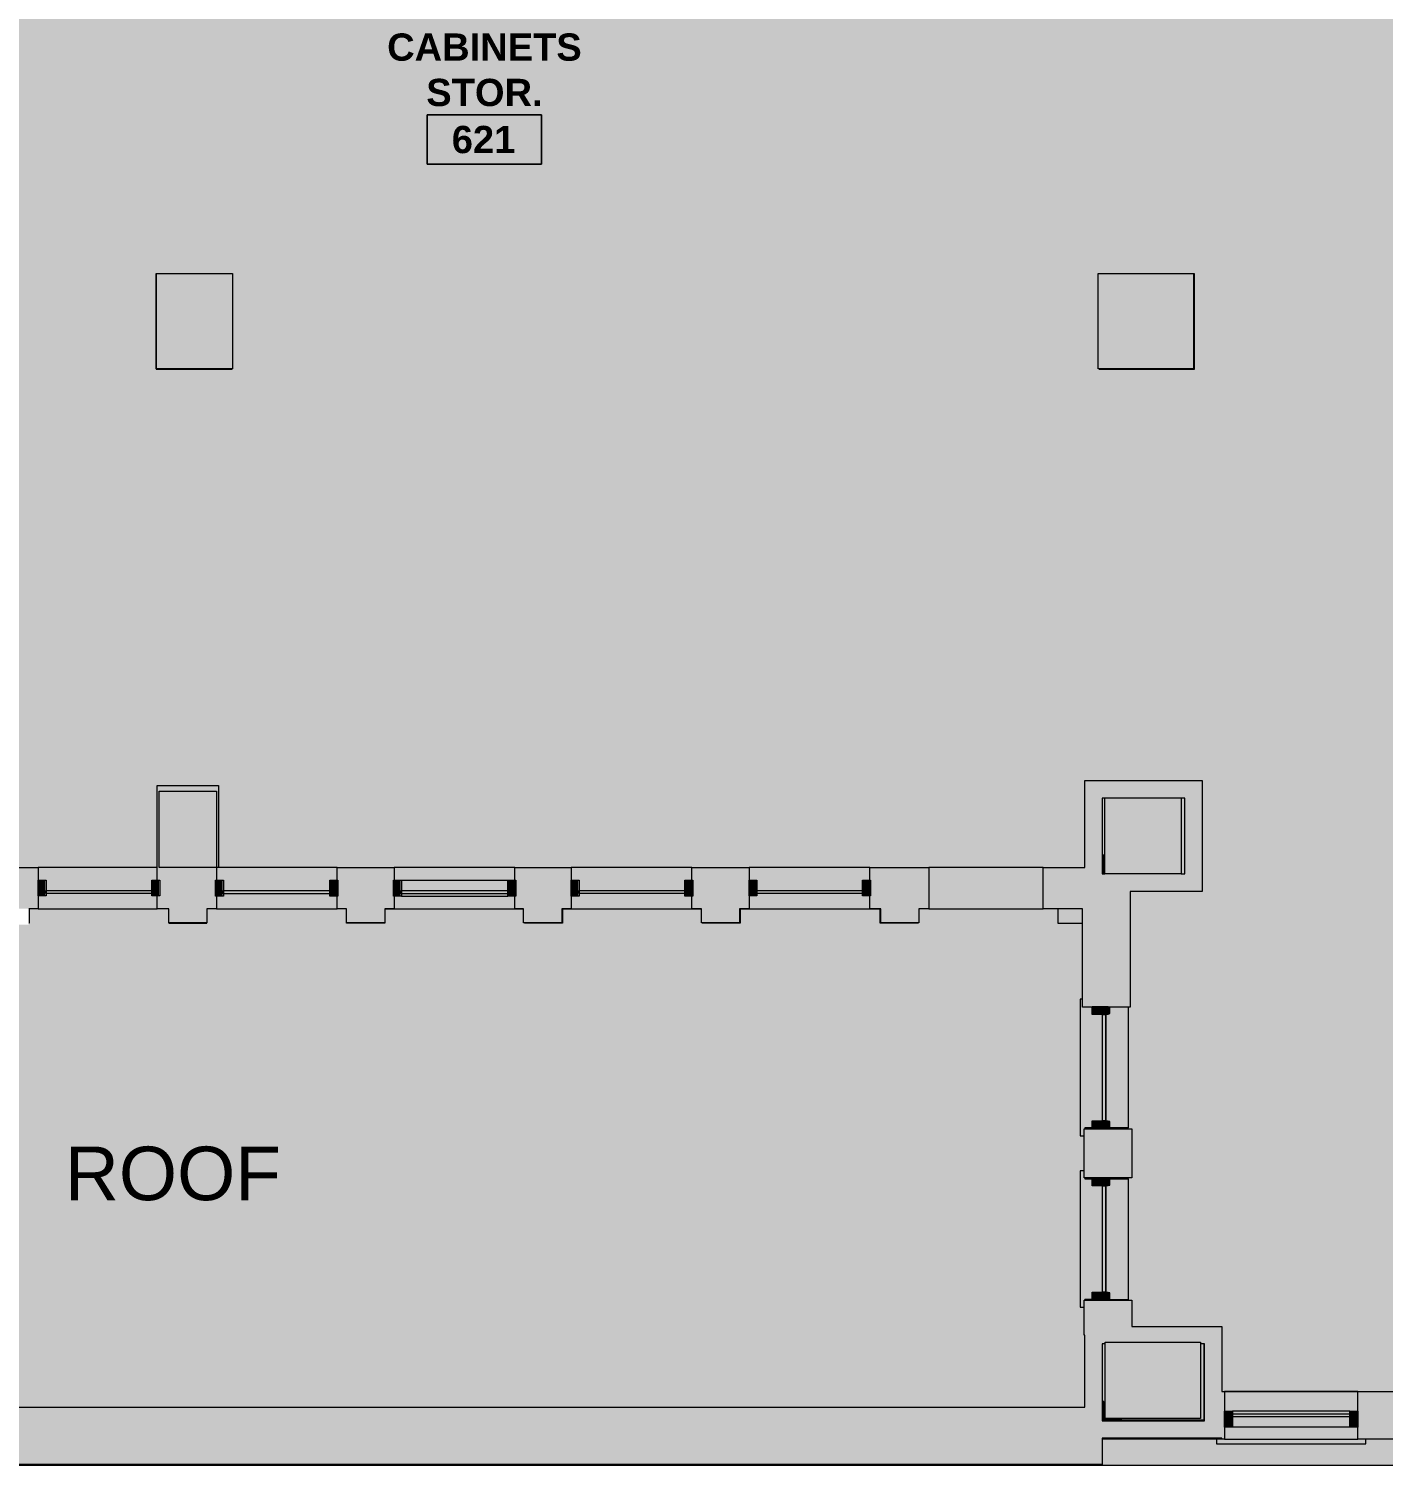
# Model space of a CAD drawing. Header units: inches. Extents: x -1767 to 184, y -1065 to 157.
# Drawn here: x -999.5 to -572.9, y -1023 to -570.6 of the extents above; entities that cross this region are included whole.
import ezdxf

# ---------------------------------------------------------------- set-up
doc = ezdxf.new("R2010")
doc.units = ezdxf.units.IN
doc.header["$MEASUREMENT"] = 0
for name, color, linetype, lineweight in [('06_555 11th St - background_dwg', 8, 'Continuous', 9), ('A-AREA-IDEN', 2, 'Continuous', 9), ('A-DETL-GENF', 92, 'Continuous', 9), ('A-DETL-THIN', 151, 'Continuous', 9), ('A-GLAZ-CURT', 52, 'Continuous', 13), ('A-GLAZ-CWMG', 51, 'Continuous', 13), ('A-WALL', 113, 'Continuous', 13), ('A-WALL-PATT', 111, 'Continuous', 13), ('C-Txt', 7, 'Continuous', 9), ('I-WALL', 2, 'Continuous', 13), ('P-SILL', 7, 'Continuous', 9), ('S', 7, 'Continuous', 9), ('S-COLHOLH', 7, 'Continuous', 9), ('S-COLS', 52, 'Continuous', 13), ('W', 7, 'Continuous', 9)]:
    doc.layers.add(name, color=color, linetype=linetype, lineweight=lineweight)
doc.styles.add('Arial', font='arial.ttf', dxfattribs={"height": 16.875})
doc.styles.add('Swis721 Lt BT_B', font='', dxfattribs={"height": 8.583975})
doc.styles.get('Swis721 Lt BT_B').set_extended_font_data('Swis721 Lt BT', bold=True)

# ---------------------------------------------------------------- blocks, each defined once
blk = doc.blocks.new('System Panel - Glazed-4839323-FIRST FLOOR')
at = {"layer": 'A-GLAZ-CURT', "lineweight": 9}
blk.add_hatch(color=7, dxfattribs=at).paths.add_polyline_path([(16.63, -1.75), (16.63, -0.75), (-16.63, -0.75), (-16.63, -1.75)], flags=0)
at = {"layer": 'A-GLAZ-CURT', "color": 8, "lineweight": 20}
for p, q in [((-16.63, -1.75), (-16.63, -0.75)), ((-16.63, -0.75), (16.63, -0.75)), ((16.63, -1.75), (-16.63, -1.75)), ((16.63, -0.75), (16.63, -1.75))]:
    blk.add_line(p, q, dxfattribs=at)
blk = doc.blocks.new('System Panel - Glazed-4839319-FIRST FLOOR')
at = {"layer": 'A-GLAZ-CURT', "lineweight": 9}
blk.add_hatch(color=7, dxfattribs=at).paths.add_polyline_path([(16.75, -1.75), (16.75, -0.75), (-16.75, -0.75), (-16.75, -1.75)], flags=0)
at = {"layer": 'A-GLAZ-CURT', "color": 8, "lineweight": 20}
for p, q in [((-16.75, -1.75), (-16.75, -0.75)), ((-16.75, -0.75), (16.75, -0.75)), ((16.75, -1.75), (-16.75, -1.75)), ((16.75, -0.75), (16.75, -1.75))]:
    blk.add_line(p, q, dxfattribs=at)
blk = doc.blocks.new('System Panel - Glazed-4839315-FIRST FLOOR')
at = {"layer": 'A-GLAZ-CURT', "lineweight": 9}
blk.add_hatch(color=7, dxfattribs=at).paths.add_polyline_path([(16.75, -1.75), (16.75, -0.75), (-16.75, -0.75), (-16.75, -1.75)], flags=0)
at = {"layer": 'A-GLAZ-CURT', "color": 8, "lineweight": 20}
for p, q in [((-16.75, -1.75), (-16.75, -0.75)), ((-16.75, -0.75), (16.75, -0.75)), ((16.75, -1.75), (-16.75, -1.75)), ((16.75, -0.75), (16.75, -1.75))]:
    blk.add_line(p, q, dxfattribs=at)
blk = doc.blocks.new('System Panel - Glazed-4839304-FIRST FLOOR')
at = {"layer": 'A-GLAZ-CURT', "lineweight": 9}
blk.add_hatch(color=7, dxfattribs=at).paths.add_polyline_path([(-16.625, -1.75), (16.625, -1.75), (16.625, -0.75), (-16.625, -0.75)], flags=0)
at = {"layer": 'A-GLAZ-CURT', "color": 8, "lineweight": 20}
for p, q in [((-16.625, -1.75), (-16.625, -0.75)), ((-16.625, -0.75), (16.625, -0.75)), ((16.625, -1.75), (-16.625, -1.75)), ((16.625, -0.75), (16.625, -1.75))]:
    blk.add_line(p, q, dxfattribs=at)
blk = doc.blocks.new('System Panel - Glazed-4839397-FIRST FLOOR')
at = {"layer": 'A-GLAZ-CURT', "lineweight": 9}
blk.add_hatch(color=7, dxfattribs=at).paths.add_polyline_path([(-16.75, -1.75), (16.75, -1.75), (16.75, -0.75), (-16.75, -0.75), (-16.75, -1.51)], flags=0)
at = {"layer": 'A-GLAZ-CURT', "color": 8, "lineweight": 20}
for p, q in [((-16.75, -1.75), (-16.75, -0.75)), ((-16.75, -0.75), (16.75, -0.75)), ((16.75, -1.75), (-16.75, -1.75)), ((16.75, -0.75), (16.75, -1.75))]:
    blk.add_line(p, q, dxfattribs=at)
blk = doc.blocks.new('System Panel - Glazed-4839401-FIRST FLOOR')
at = {"layer": 'A-GLAZ-CURT', "lineweight": 9}
blk.add_hatch(color=7, dxfattribs=at).paths.add_polyline_path([(-16.75, -0.75), (-16.75, -1.75), (16.75, -1.75), (16.75, -0.75)], flags=0)
at = {"layer": 'A-GLAZ-CURT', "color": 8, "lineweight": 20}
for p, q in [((-16.75, -1.75), (-16.75, -0.75)), ((-16.75, -0.75), (16.75, -0.75)), ((16.75, -1.75), (-16.75, -1.75)), ((16.75, -0.75), (16.75, -1.75))]:
    blk.add_line(p, q, dxfattribs=at)
blk = doc.blocks.new('Rectangular Mullion - 2_5_ x 5_ rectangular-V1-FIRST FLOOR')
at = {"layer": 'A-GLAZ-CWMG', "lineweight": 9}
blk.add_hatch(color=7, dxfattribs=at).paths.add_polyline_path([(1, 2.5), (1, -2.5), (-1.25, -2.5), (-1.25, 2.5)], flags=0)
at = {"layer": 'A-GLAZ-CWMG', "color": 8, "lineweight": 20}
for p, q in [((1.25, 2.5), (-1.25, 2.5)), ((-1.25, 2.5), (-1.25, -2.5)), ((1.25, -2.5), (1.25, 2.5)), ((-1.25, -2.5), (1.25, -2.5))]:
    blk.add_line(p, q, dxfattribs=at)
blk = doc.blocks.new('Rectangular Mullion - 2_5_ x 5_ rectangular-V2-FIRST FLOOR')
at = {"layer": 'A-GLAZ-CWMG', "lineweight": 9}
blk.add_hatch(color=7, dxfattribs=at).paths.add_polyline_path([(-1.25, 2.5), (1, 2.5), (1, -2.5), (-1.25, -2.5), (-1.25, 1.75)], flags=0)
at = {"layer": 'A-GLAZ-CWMG', "color": 8, "lineweight": 20}
for p, q in [((1.25, 2.5), (-1.25, 2.5)), ((-1.25, 2.5), (-1.25, -2.5)), ((1.25, -2.5), (1.25, 2.5)), ((-1.25, -2.5), (1.25, -2.5))]:
    blk.add_line(p, q, dxfattribs=at)
blk = doc.blocks.new('Rectangular Mullion - 2_5_ x 5_ rectangular-4839314-FIRST FLOOR')
at = {"layer": 'A-GLAZ-CWMG', "lineweight": 9}
for p, q in [((-882.14, -838.78), (-848.64, -838.78)), ((-882.14, -843.78), (-848.64, -843.78))]:
    blk.add_line(p, q, dxfattribs=at)
blk = doc.blocks.new('System Panel - Glazed-4903426-FIRST FLOOR')
at = {"layer": 'A-GLAZ-CURT', "lineweight": 9}
blk.add_hatch(color=7, dxfattribs=at).paths.add_polyline_path([(-18.5, -0.75), (-18.5, -1.75), (18.5, -1.75), (18.5, -0.75)], flags=0)
at = {"layer": 'A-GLAZ-CURT', "color": 8, "lineweight": 20}
for p, q in [((-18.5, -1.75), (-18.5, -0.75)), ((-18.5, -0.75), (18.5, -0.75)), ((18.5, -1.75), (-18.5, -1.75)), ((18.5, -0.75), (18.5, -1.75))]:
    blk.add_line(p, q, dxfattribs=at)
blk = doc.blocks.new('Rectangular Mullion - 2_5_ x 5_ rectangular-4903425-FIRST FLOOR')
at = {"layer": 'A-GLAZ-CWMG', "lineweight": 9}
for p, q in [((-583.39, -1006.03), (-620.39, -1006.03)), ((-583.39, -1011.03), (-620.39, -1011.03))]:
    blk.add_line(p, q, dxfattribs=at)
blk = doc.blocks.new('Rectangular Mullion - 2_5_ x 5_ rectangular-4903422-FIRST FLOOR')
at = {"layer": 'A-GLAZ-CWMG', "lineweight": 9}
blk.add_hatch(color=7, dxfattribs=at).paths.add_polyline_path([(1.25, -2.5), (-1.25, -2.5), (-1.25, 2.5), (1.25, 2.5), (1.25, 0.75)], flags=0)
at = {"layer": 'A-GLAZ-CWMG', "color": 8, "lineweight": 20}
for p, q in [((1.25, 2.5), (-1.25, 2.5)), ((-1.25, 2.5), (-1.25, -2.5)), ((1.25, -2.5), (1.25, 2.5)), ((-1.25, -2.5), (1.25, -2.5))]:
    blk.add_line(p, q, dxfattribs=at)
blk = doc.blocks.new('Concrete-Rectangular-Column - 24 x 30-5170817-FIRST FLOOR')
at = {"layer": 'S-COLS', "lineweight": 9}
blk.add_hatch(color=7, dxfattribs=at).paths.add_polyline_path([(-12, -15), (12, -15), (12, 15), (-12, 15)], flags=0)
at = {"layer": 'S-COLS', "color": 8, "lineweight": 20}
for p, q in [((-12, 15), (12, 15)), ((-12, -15), (-12, 15)), ((12, 15), (12, -15)), ((12, -15), (-12, -15))]:
    blk.add_line(p, q, dxfattribs=at)
blk = doc.blocks.new('Concrete-Rectangular-Column - 30 x30-5170816-FIRST FLOOR')
at = {"layer": 'S-COLS', "lineweight": 9}
blk.add_hatch(color=7, dxfattribs=at).paths.add_polyline_path([(15, -15), (15, 15), (-15, 15), (-15, -15), (1, -15)], flags=0)
at = {"layer": 'S-COLS', "color": 8, "lineweight": 20}
for p, q in [((-15, 15), (15, 15)), ((-15, -15), (-15, 15)), ((15, 15), (15, -15)), ((15, -15), (-15, -15))]:
    blk.add_line(p, q, dxfattribs=at)
blk = doc.blocks.new('Concrete-Rectangular-Column - 24 x 24-5170815-FIRST FLOOR')
at = {"layer": 'S-COLS', "lineweight": 9}
blk.add_hatch(color=7, dxfattribs=at).paths.add_polyline_path([(-12, -12), (12, -12), (12, 12), (-12, 12)], flags=0)
at = {"layer": 'S-COLS', "color": 8, "lineweight": 20}
for p, q in [((-12, 12), (12, 12)), ((-12, -12), (-12, 12)), ((12, 12), (12, -12)), ((12, -12), (-12, -12))]:
    blk.add_line(p, q, dxfattribs=at)
blk = doc.blocks.new('Concrete-Rectangular-Column - 18 x 24-5170818-FIRST FLOOR')
at = {"layer": 'S-COLS', "lineweight": 9}
blk.add_hatch(color=7, dxfattribs=at).paths.add_polyline_path([(9, -12), (9, 12), (-9, 12), (-9, -12)], flags=0)
at = {"layer": 'S-COLS', "color": 8, "lineweight": 20}
for p, q in [((-9, 12), (9, 12)), ((-9, -12), (-9, 12)), ((9, 12), (9, -12)), ((9, -12), (-9, -12))]:
    blk.add_line(p, q, dxfattribs=at)
blk = doc.blocks.new('06_555 11th St - background_dwg-4793957-FIRST FLOOR')
at = {"layer": 'P-SILL'}
for p, q in [((2490.68, 2114.73), (2534.43, 2114.73)), ((2546.68, 2114.73), (2590.43, 2114.73)), ((2602.68, 2114.73), (2646.68, 2114.73)), ((2724.81, 2083.73), (2724.81, 2045.73)), ((2724.81, 2029.73), (2724.81, 1991.73)), ((2755.18, 1962.74), (2797.18, 1962.74))]:
    blk.add_line(p, q, dxfattribs=at)
at = {"layer": 'P-SILL', "flags": 128}
for points in [[(2710.5, 2086.23), (2709.68, 2086.23), (2709.68, 2043.23), (2710.99, 2043.23)], [(2710.99, 2032.23), (2709.68, 2032.23), (2709.68, 1989.23), (2710.99, 1989.23)], [(2752.68, 1947.73), (2752.68, 1946.23), (2799.68, 1946.23), (2799.68, 1947.73)]]:
    blk.add_lwpolyline(points, dxfattribs=at)
at = {"layer": 'S', "flags": 128}
for points in [[(2418.68, 2314.72), (2418.68, 2284.72), (2442.68, 2284.72), (2442.68, 2284.84)], [(2715.68, 2284.84), (2715.68, 2284.72), (2745.68, 2284.72), (2745.68, 2314.72), (2745.43, 2314.72)], [(2748.68, 1977.73), (2748.68, 1953.73), (2716.68, 1953.73)]]:
    blk.add_lwpolyline(points, dxfattribs=at)
at = {"layer": 'S-COLHOLH'}
for p, q in [((2716.68, 2132.01), (2717.5, 2131.2)), ((2716.68, 2131.65), (2717.5, 2130.84)), ((2716.68, 2131.3), (2717.5, 2130.49)), ((2716.68, 2130.95), (2717.5, 2130.13)), ((2716.68, 2130.59), (2717.5, 2129.78)), ((2716.68, 2130.24), (2717.5, 2129.43)), ((2716.68, 2129.89), (2717.5, 2129.07)), ((2716.68, 2129.53), (2717.5, 2128.72)), ((2716.68, 2129.18), (2717.5, 2128.37)), ((2716.68, 2128.82), (2717.5, 2128.01)), ((2716.68, 2128.47), (2717.5, 2127.66)), ((2716.68, 2128.12), (2717.5, 2127.31)), ((2716.68, 2127.76), (2717.5, 2126.95)), ((2716.68, 2127.41), (2717.5, 2126.6)), ((2716.68, 2127.06), (2717.5, 2126.25)), ((2716.68, 2126.7), (2717.5, 2125.89)), ((2716.68, 2126.35), (2717.3, 2125.73)), ((2716.68, 2126), (2716.95, 2125.73)), ((2716.68, 1960.01), (2717.62, 1959.07)), ((2716.68, 1959.65), (2717.62, 1958.72)), ((2716.68, 1959.3), (2717.62, 1958.36)), ((2716.68, 1958.95), (2717.62, 1958.01)), ((2716.68, 1958.59), (2717.62, 1957.66)), ((2716.68, 1958.24), (2717.62, 1957.3)), ((2716.68, 1957.89), (2717.62, 1956.95)), ((2716.68, 1957.53), (2717.62, 1956.6)), ((2716.68, 1957.18), (2717.62, 1956.24)), ((2716.68, 1956.82), (2717.62, 1955.89)), ((2716.68, 1956.47), (2717.62, 1955.53)), ((2716.68, 1956.12), (2717.62, 1955.18)), ((2716.68, 1955.76), (2717.62, 1954.83)), ((2716.68, 1955.41), (2717.62, 1954.47)), ((2716.68, 1955.06), (2718.01, 1953.73)), ((2716.68, 1954.7), (2717.65, 1953.73)), ((2716.68, 1954.35), (2717.3, 1953.73)), ((2716.68, 1954), (2716.95, 1953.73)), ((2717.86, 1954.23), (2718.36, 1953.73)), ((2718.22, 1954.23), (2718.71, 1953.73)), ((2718.57, 1954.23), (2719.07, 1953.73)), ((2718.92, 1954.23), (2719.42, 1953.73)), ((2719.28, 1954.23), (2719.77, 1953.73)), ((2719.63, 1954.23), (2720.13, 1953.73)), ((2719.99, 1954.23), (2720.48, 1953.73)), ((2720.34, 1954.23), (2720.84, 1953.73)), ((2720.69, 1954.23), (2721.19, 1953.73)), ((2721.05, 1954.23), (2721.54, 1953.73)), ((2721.4, 1954.23), (2721.9, 1953.73)), ((2721.75, 1954.23), (2722.25, 1953.73)), ((2722.11, 1954.23), (2722.6, 1953.73)), ((2722.46, 1954.23), (2722.96, 1953.73))]:
    blk.add_line(p, q, dxfattribs=at)
at = {"layer": 'W'}
for p, q in [((2717.81, 2081.49), (2717.81, 2047.99)), ((2719.06, 2045.74), (2718.49, 2045.74)), ((2717.81, 2027.49), (2717.81, 1993.99)), ((2719.06, 2029.74), (2718.49, 2029.74)), ((2711.18, 1991.49), (2711.18, 1991.73)), ((2719.06, 1991.74), (2718.49, 1991.74)), ((2754.37, 1962.74), (2755.18, 1962.74)), ((2797.18, 1962.74), (2813.18, 1962.74)), ((2754.37, 1947.73), (2716.68, 1947.73))]:
    blk.add_line(p, q, dxfattribs=at)
at = {"layer": 'W', "flags": 128}
for points in [[(2378.68, 2114.73), (2378.68, 2110.23), (2378.56, 2110.23)], [(2546.68, 2114.73), (2546.68, 2110.23), (2534.68, 2110.23), (2534.68, 2110.36)], [(2602.68, 2114.73), (2602.68, 2110.23), (2590.68, 2110.23), (2590.68, 2110.36)], [(2658.68, 2110.36), (2658.68, 2110.23), (2646.68, 2110.23), (2646.68, 2114.73)], [(2702.68, 2114.73), (2702.68, 2110.23), (2710.5, 2110.23)], [(2422.68, 2110.36), (2422.68, 2110.23), (2434.68, 2110.23), (2434.68, 2110.36)], [(2490.68, 2110.36), (2490.68, 2110.23), (2478.68, 2110.23), (2478.68, 2110.36)], [(2718.49, 2081.74), (2719.06, 2081.74), (2719.06, 2083.74)], [(2713.49, 2045.74), (2711.18, 2045.74), (2711.18, 2045.49)], [(2724.81, 2045.49), (2724.81, 2045.73), (2719.06, 2045.73), (2719.06, 2047.74), (2718.49, 2047.74)], [(2711.18, 2029.99), (2711.18, 2029.73), (2713.49, 2029.73)], [(2718.49, 2027.74), (2719.06, 2027.74), (2719.06, 2029.74), (2724.81, 2029.74), (2724.81, 2029.99)], [(2719.06, 1991.74), (2719.06, 1993.74), (2718.49, 1993.74)], [(2718.49, 1991.73), (2724.81, 1991.73), (2724.81, 1991.49)]]:
    blk.add_lwpolyline(points, dxfattribs=at)
blk.add_lwpolyline([(2713.49, 1991.73), (2711.18, 1991.73)], close=True, dxfattribs=at)
at = {"layer": 'C-Txt', "insert": (2389.93, 2039.84), "char_height": 16.875, "width": 80.9059, "attachment_point": 1, "line_spacing_factor": 0.938532, "style": 'Arial'}
blk.add_mtext('ROOF', dxfattribs=at)
blk = doc.blocks.new('Room Tag - Room Name and Number-3379422-FIRST FLOOR')
at = {"layer": 'A-AREA-IDEN'}
for p, q in [((-0.1881, -0.1636), (-0.1881, -0.0018)), ((-0.1881, -0.0018), (0.1869, -0.0018)), ((0.1869, -0.0018), (-0.1881, -0.0018)), ((-0.1881, -0.0018), (-0.1881, -0.1636)), ((0.1869, -0.0018), (0.1869, -0.1636)), ((0.1869, -0.1636), (0.1869, -0.0018)), ((0.1869, -0.1636), (-0.1881, -0.1636)), ((-0.1881, -0.1636), (0.1869, -0.1636))]:
    blk.add_line(p, q, dxfattribs=at)

msp = doc.modelspace()

# ---------------------------------------------------------------- hatches: boundary and pattern name
at = {"layer": 'A-DETL-GENF'}
h = msp.add_hatch(color=254, dxfattribs=at)
h.paths.add_polyline_path([(-5.39, -1023.03), (183.88, -1023.03), (183.88, -1001.03), (174.11, -1001.03), (174.11, -1004.28), (171.61, -1004.28), (171.61, -1006.53), (153.61, -1006.53), (153.61, -1004.28), (151.36, -1004.28), (151.36, -1001.03), (113.86, -1001.03), (113.86, -1004.28), (111.61, -1004.28), (111.61, -1006.53), (93.61, -1006.53), (93.61, -1004.41), (91.36, -1004.41), (91.36, -1001.16), (54.11, -1001.16), (54.11, -1004.41), (51.61, -1004.41), (51.61, -1010.53), (40.86, -1010.53), (40.86, -1022.53), (-15.64, -1022.53), (-15.64, -1010.03), (-26.39, -1010.03), (-26.39, -1001.28), (-29.14, -1001.28), (-29.14, -1002.03), (-31.64, -1002.03), (-31.64, -1001.28), (-66.14, -1001.28), (-66.14, -1002.03), (-68.39, -1002.03), (-68.39, -1006.53), (-86.39, -1006.53), (-86.39, -1002.03), (-88.64, -1002.03), (-88.64, -1001.28), (-126.14, -1001.28), (-126.14, -1002.03), (-128.39, -1002.03), (-128.39, -1006.53), (-146.39, -1006.53), (-146.39, -1002.53), (-148.89, -1002.53), (-148.89, -1001.78), (-185.89, -1001.78), (-185.89, -1002.53), (-188.39, -1002.53), (-188.39, -1010.03), (-199.14, -1010.03), (-199.14, -1022.53), (-255.64, -1022.53), (-255.64, -1010.28), (-269.01, -1010.28), (-269.01, -993.78), (-246.39, -993.78), (-246.39, -987.03), (-216.39, -987.03), (-216.39, -1017.03), (-215.64, -1017.03), (-215.64, -993.53), (-215.51, -993.53), (-215.51, -987.53), (-210.01, -987.53), (-210.01, -993.53), (-188.39, -993.53), (-188.39, -997.53), (-185.89, -997.53), (-185.89, -1000.78), (-148.89, -1000.78), (-148.89, -997.53), (-146.39, -997.53), (-146.39, -993.53), (-128.39, -993.53), (-128.39, -997.03), (-126.14, -997.03), (-126.14, -1000.28), (-88.64, -1000.28), (-88.64, -997.03), (-86.39, -997.03), (-86.39, -993.53), (-68.39, -993.53), (-68.39, -997.03), (-66.14, -997.03), (-66.14, -1000.28), (-31.64, -1000.28), (-31.64, -997.03), (-29.14, -997.03), (-29.14, -1000.28), (-26.39, -1000.28), (-26.39, -993.53), (-5.39, -993.53), (-5.39, -987.03), (24.61, -987.03), (24.61, -987.53), (29.99, -987.53), (29.99, -994.03), (51.61, -994.03), (51.61, -999.41), (54.11, -999.41), (54.11, -1000.16), (91.36, -1000.16), (91.36, -999.41), (93.61, -999.41), (93.61, -993.53), (111.61, -993.53), (111.61, -999.28), (113.86, -999.28), (113.86, -1000.03), (151.36, -1000.03), (151.36, -999.28), (153.61, -999.28), (153.61, -993.53), (171.61, -993.53), (171.61, -999.28), (174.11, -999.28), (174.11, -1000.03), (183.88, -1000.03), (183.88, -557.54), (-39.64, -557.54), (-39.64, -552.54), (-71.14, -552.54), (-71.14, -552.04), (-39.64, -552.04), (-39.64, -542.54), (183.88, -542.54), (183.88, -482.36), (-41.14, -482.36), (-41.14, -440.79), (-36.14, -440.79), (-36.14, -477.73), (-8.39, -477.73), (-8.39, -473.54), (47.61, -473.54), (47.61, -477.73), (183.88, -477.73), (183.88, -366.79), (77.76, -366.79), (77.76, -359.79), (183.01, -359.79), (183.01, -363.29), (183.88, -363.29), (183.88, -146.04), (-36.14, -146.04), (-36.14, -184.29), (-41.14, -184.29), (-41.14, -142.54), (183.88, -142.54), (183.88, -84.86), (-50.14, -84.86), (-50.14, -84.42), (-173.22, -84.42), (-173.22, -146.42), (-173.82, -146.42), (-173.82, -146.61), (-173.64, -146.62), (-173.64, -184.29), (-178.64, -184.29), (-178.64, -146.61), (-340.08, -146.61), (-340.08, -181.98), (-292.7, -181.98), (-292.7, -155.79), (-283.57, -155.79), (-283.57, -254.98), (-186.89, -254.98), (-186.89, -259.61), (-283.57, -259.61), (-283.57, -358.79), (-292.7, -358.79), (-292.7, -276.12), (-388.7, -276.12), (-388.7, -218.61), (-438.19, -218.61), (-438.19, -188.29), (-433.57, -188.29), (-433.57, -213.98), (-344.71, -213.98), (-344.71, -146.61), (-433.57, -146.61), (-433.57, -148.29), (-438.19, -148.29), (-438.19, -146.61), (-536.59, -146.61), (-536.59, -339.98), (-515.34, -339.98), (-515.34, -476.99), (-448.19, -476.99), (-448.19, -468.3), (-443.57, -468.3), (-443.57, -481.62), (-541.22, -481.62), (-541.22, -450.42), (-612.84, -450.42), (-612.84, -542.54), (-589.64, -542.54), (-589.64, -552.92), (-586.14, -552.92), (-586.14, -557.54), (-617.47, -557.54), (-617.47, -516.92), (-801.57, -516.94), (-801.59, -558.17), (-972.83, -558.17), (-972.83, -516.92), (-1220.57, -516.92), (-1220.57, -834.78), (-1220.32, -834.78), (-1220.32, -838.78), (-1218.07, -838.78), (-1218.07, -842.03), (-1184.89, -842.03), (-1184.89, -838.78), (-1182.64, -838.78), (-1182.64, -834.78), (-1163.64, -834.78), (-1163.64, -847.78), (-1167.57, -847.78), (-1167.57, -852.16), (-1179.57, -852.16), (-1179.57, -847.78), (-1182.64, -847.78), (-1182.64, -843.78), (-1184.89, -843.78), (-1184.89, -843.03), (-1218.07, -843.03), (-1218.07, -843.78), (-1220.32, -843.78), (-1220.32, -847.78), (-1223.57, -847.78), (-1223.57, -843.78), (-1229.89, -843.78), (-1229.89, -878.78), (-1235.14, -878.78), (-1235.14, -881.03), (-1235.39, -881.03), (-1235.39, -914.53), (-1235.14, -914.53), (-1235.14, -916.78), (-1229.89, -916.78), (-1229.89, -932.78), (-1235.26, -932.78), (-1235.26, -935.03), (-1235.39, -935.03), (-1235.39, -968.53), (-1235.26, -968.53), (-1235.26, -970.78), (-1229.89, -970.78), (-1229.89, -1004.78), (-666.89, -1004.78), (-666.89, -982.03), (-667.08, -982.03), (-667.08, -971.03), (-664.58, -971.03), (-664.58, -968.53), (-661.33, -968.53), (-661.33, -935.03), (-664.58, -935.03), (-664.58, -932.53), (-667.08, -932.53), (-667.08, -917.03), (-664.58, -917.03), (-664.58, -914.53), (-661.33, -914.53), (-661.33, -881.03), (-664.58, -881.03), (-664.58, -878.78), (-667.57, -878.78), (-667.57, -847.78), (-680.01, -847.78), (-680.01, -834.78), (-666.88, -834.78), (-666.88, -807.41), (-629.88, -807.41), (-629.88, -842.28), (-652.57, -842.28), (-652.57, -878.78), (-659.58, -878.78), (-659.58, -881.03), (-660.33, -881.03), (-660.33, -914.53), (-659.58, -914.53), (-659.58, -917.03), (-652.08, -917.03), (-652.08, -932.53), (-659.58, -932.53), (-659.58, -935.03), (-660.33, -935.03), (-660.33, -968.53), (-659.58, -968.53), (-659.58, -971.03), (-652.08, -971.03), (-652.08, -979.28), (-623.7, -979.28), (-623.7, -999.78), (-622.89, -999.78), (-622.89, -1006.03), (-620.39, -1006.03), (-620.39, -1006.78), (-583.39, -1006.78), (-583.39, -1006.03), (-580.89, -1006.03), (-580.89, -999.78), (-564.89, -999.78), (-564.89, -1005.9), (-562.39, -1005.9), (-562.39, -1006.65), (-525.14, -1006.65), (-525.14, -1005.9), (-522.89, -1005.9), (-522.89, -999.78), (-485.51, -999.78), (-485.51, -1007.28), (-485.39, -1007.28), (-485.39, -987.03), (-455.39, -987.03), (-455.39, -987.65), (-450.14, -987.65), (-450.14, -993.65), (-455.39, -993.65), (-455.39, -993.78), (-428.39, -993.78), (-428.39, -1000.53), (-425.64, -1000.53), (-425.64, -997.28), (-423.14, -997.28), (-423.14, -1000.53), (-388.64, -1000.53), (-388.64, -997.28), (-386.39, -997.28), (-386.39, -993.78), (-368.39, -993.78), (-368.39, -997.28), (-366.14, -997.28), (-366.14, -1000.53), (-328.64, -1000.53), (-328.64, -997.28), (-326.39, -997.28), (-326.39, -993.78), (-308.39, -993.78), (-308.39, -997.28), (-306.14, -997.28), (-306.14, -1000.53), (-271.64, -1000.53), (-271.64, -997.28), (-269.14, -997.28), (-269.14, -1002.28), (-271.64, -1002.28), (-271.64, -1001.53), (-306.14, -1001.53), (-306.14, -1002.28), (-308.39, -1002.28), (-308.39, -1006.78), (-326.39, -1006.78), (-326.39, -1002.28), (-328.64, -1002.28), (-328.64, -1001.53), (-366.14, -1001.53), (-366.14, -1002.28), (-368.39, -1002.28), (-368.39, -1006.78), (-386.39, -1006.78), (-386.39, -1002.28), (-388.64, -1002.28), (-388.64, -1001.53), (-423.14, -1001.53), (-423.14, -1002.28), (-425.64, -1002.28), (-425.64, -1001.53), (-428.39, -1001.53), (-428.39, -1010.28), (-439.39, -1010.28), (-439.39, -1022.53), (-495.01, -1022.53), (-495.01, -1014.78), (-522.89, -1014.78), (-522.89, -1010.9), (-525.14, -1010.9), (-525.14, -1007.65), (-562.39, -1007.65), (-562.39, -1010.9), (-564.89, -1010.9), (-564.89, -1014.78), (-580.89, -1014.78), (-580.89, -1011.03), (-583.39, -1011.03), (-583.39, -1007.78), (-620.39, -1007.78), (-620.39, -1011.03), (-622.89, -1011.03), (-622.89, -1014.78), (-623.7, -1014.78), (-623.7, -1014.53), (-661.39, -1014.53), (-661.39, -1022.78), (-1235.39, -1022.78), (-1235.39, -1023.03), (-15.64, -1023.03)], flags=0)
h.paths.add_polyline_path([(24.36, -1017.03), (24.36, -1017.03), (0.86, -1017.03)], flags=0)
h.paths.add_polyline_path([(-630.45, -1009.03), (-629.2, -1009.03), (-629.2, -984.78), (-630.45, -984.78), (-630.45, -1008.28), (-660.45, -1008.28), (-660.45, -984.78), (-661.39, -984.78), (-661.39, -1009.03), (-660.45, -1009.03)], flags=0)
h.paths.add_polyline_path([(-999.51, -852.78), (-1011.51, -852.78), (-1011.51, -847.78), (-1014.51, -847.78), (-1014.51, -843.74), (-1016.76, -843.74), (-1016.76, -842.99), (-1050.14, -842.99), (-1050.14, -843.74), (-1052.51, -843.78), (-1052.51, -847.78), (-1055.51, -847.78), (-1055.51, -852.16), (-1067.51, -852.16), (-1067.51, -847.78), (-1070.64, -847.78), (-1070.64, -843.78), (-1072.89, -843.78), (-1072.89, -843.03), (-1106.39, -843.03), (-1106.39, -843.78), (-1108.64, -843.78), (-1108.64, -847.78), (-1111.64, -847.78), (-1111.64, -852.16), (-1123.64, -852.16), (-1123.64, -847.78), (-1127.64, -847.78), (-1127.64, -834.78), (-1108.64, -834.78), (-1108.64, -838.78), (-1106.39, -838.78), (-1106.39, -842.03), (-1072.89, -842.03), (-1072.89, -838.78), (-1070.64, -838.78), (-1070.64, -834.78), (-1052.51, -834.78), (-1052.51, -838.74), (-1050.14, -838.74), (-1050.14, -841.99), (-1016.76, -841.99), (-1016.76, -838.74), (-1014.51, -838.74), (-1014.51, -834.78), (-996.51, -834.78), (-996.51, -838.74), (-994.01, -838.74), (-994.01, -841.99), (-960.76, -841.99), (-960.76, -838.74), (-959.01, -838.74), (-959.01, -808.9), (-939.76, -808.9), (-939.76, -834.78), (-940.39, -834.78), (-940.39, -838.78), (-938.14, -838.78), (-938.14, -842.03), (-904.64, -842.03), (-904.64, -838.78), (-902.39, -838.78), (-902.39, -834.78), (-884.39, -834.78), (-884.39, -838.78), (-882.14, -838.78), (-882.14, -842.03), (-848.64, -842.03), (-848.64, -838.78), (-846.39, -838.78), (-846.39, -834.78), (-828.64, -834.78), (-828.64, -838.75), (-826.14, -838.75), (-826.14, -842), (-792.89, -842), (-792.89, -838.75), (-790.64, -838.75), (-790.64, -834.78), (-772.64, -834.78), (-772.64, -838.72), (-770.14, -838.72), (-770.14, -841.97), (-736.89, -841.97), (-736.89, -838.72), (-734.64, -838.72), (-734.64, -834.78), (-716.01, -834.78), (-716.01, -847.78), (-719.14, -847.78), (-719.14, -852.16), (-731.14, -852.16), (-731.14, -847.78), (-734.64, -847.78), (-734.64, -843.72), (-736.89, -843.72), (-736.89, -842.97), (-770.14, -842.97), (-770.14, -843.72), (-772.64, -843.72), (-772.64, -847.78), (-775.64, -847.78), (-775.64, -852.16), (-787.64, -852.16), (-787.64, -847.78), (-790.64, -847.78), (-790.64, -843.75), (-792.89, -843.75), (-792.89, -843), (-826.14, -843), (-826.14, -843.75), (-828.64, -843.75), (-828.64, -847.78), (-831.64, -847.78), (-831.64, -852.16), (-843.64, -852.16), (-843.64, -847.78), (-846.39, -847.78), (-846.39, -843.78), (-848.64, -843.78), (-848.64, -843.03), (-882.14, -843.03), (-882.14, -843.78), (-884.39, -843.78), (-884.39, -847.78), (-887.39, -847.78), (-887.39, -852.16), (-899.39, -852.16), (-899.39, -847.78), (-902.39, -847.78), (-902.39, -843.78), (-904.64, -843.78), (-904.64, -843.03), (-938.14, -843.03), (-938.14, -843.78), (-940.39, -843.78), (-940.39, -847.78), (-943.39, -847.78), (-943.39, -852.16), (-955.39, -852.16), (-955.39, -847.78), (-959.01, -847.78), (-959.01, -843.74), (-960.76, -843.74), (-960.76, -842.99), (-994.01, -842.99), (-994.01, -843.74), (-996.51, -843.74), (-996.51, -847.78), (-999.51, -847.78)], flags=0)
h.paths.add_polyline_path([(-660.57, -836.78), (-660.57, -812.91), (-661.38, -812.91), (-661.38, -836.78)], flags=0)
h.paths.add_polyline_path([(-636.57, -836.78), (-635.38, -836.78), (-635.38, -812.91), (-636.57, -812.91), (-636.57, -835.59)], flags=0)
h.paths.add_polyline_path([(87.37, -677.68), (57.37, -677.68), (57.37, -647.68), (87.37, -647.68)], flags=0)
h.paths.add_polyline_path([(-272.63, -677.68), (-302.63, -677.68), (-302.63, -647.68), (-272.63, -647.68)], flags=0)
h.paths.add_polyline_path([(-662.63, -677.68), (-662.63, -647.68), (-632.63, -647.68), (-632.63, -677.68)], flags=0)
h.paths.add_polyline_path([(-959.35, -677.68), (-959.35, -647.68), (-935.35, -647.68), (-935.35, -677.68)], flags=0)
h.paths.add_polyline_path([(-546.14, -557.54), (-546.14, -552.92), (-528.64, -552.92), (-528.64, -542.54), (-174.64, -542.54), (-174.64, -552.04), (-143.14, -552.04), (-143.14, -552.54), (-174.64, -552.54), (-174.64, -557.54), (-541.22, -557.54)], flags=0)
h.paths.add_polyline_path([(-178.64, -482.37), (-394.7, -482.37), (-394.7, -464.68), (-382.7, -464.68), (-382.7, -477.74), (-178.64, -477.74), (-178.64, -440.79), (-173.64, -440.79), (-173.64, -482.37)], flags=0)
h.paths.add_polyline_path([(-528.64, -476.99), (-519.97, -476.99), (-519.97, -344.61), (-532.22, -344.61), (-532.22, -476.99)], flags=0)
h.paths.add_polyline_path([(-288.2, -467.79), (-292.7, -467.79), (-292.7, -370.79), (-283.57, -370.79), (-283.57, -467.79), (-288.07, -467.79)], flags=0)
h.paths.add_polyline_path([(70.11, -467.79), (70.11, -370.79), (73.61, -370.79), (73.61, -467.79)], flags=0)
h.paths.add_polyline_path([(77.55, -467.79), (74.05, -467.79), (74.05, -370.79), (77.55, -370.79), (77.55, -450.42)], flags=0)
h.paths.add_polyline_path([(-261.39, -461.79), (-264.89, -461.79), (-264.89, -377.79), (-190.64, -377.79), (-190.64, -398.79), (-197.64, -398.79), (-197.64, -381.29), (-261.39, -381.29), (-261.39, -458.29), (-197.64, -458.29), (-197.64, -440.79), (-190.64, -440.79), (-190.64, -461.79), (-199.04, -461.79)], flags=0)
h.paths.add_polyline_path([(47.61, -461.79), (-24.14, -461.79), (-24.14, -440.79), (-17.14, -440.79), (-17.14, -458.29), (46.61, -458.29), (46.61, -381.29), (-17.14, -381.29), (-17.14, -398.79), (-24.14, -398.79), (-24.14, -377.79), (50.11, -377.79), (50.11, -461.79)], flags=0)
h.paths.add_polyline_path([(-448.19, -428.3), (-448.19, -397.3), (-388.7, -397.3), (-388.7, -297.81), (-384.07, -297.81), (-384.07, -409.3), (-382.7, -409.3), (-382.7, -424.68), (-394.7, -424.68), (-394.7, -409.3), (-443.57, -409.3), (-443.57, -428.3)], flags=0)
h.paths.add_polyline_path([(-178.64, -400.29), (-178.64, -332.79), (-173.64, -332.79), (-173.64, -400.29)], flags=0)
h.paths.add_polyline_path([(-36.14, -400.29), (-41.14, -400.29), (-41.14, -332.79), (-36.14, -332.79), (-36.14, -398.79)], flags=0)
h.paths.add_polyline_path([(-264.89, -370.79), (-268.39, -370.79), (-268.39, -361.79), (-200.39, -361.79), (-200.39, -370.79), (-261.39, -370.79)], flags=0)
h.paths.add_polyline_path([(47.61, -369.79), (-14.39, -369.79), (-14.39, -360.79), (47.61, -360.79)], flags=0)
h.paths.add_polyline_path([(73.86, -358.79), (73.86, -155.79), (77.36, -155.79), (77.36, -236.17), (182.76, -236.17), (182.76, -245.42), (77.36, -245.42), (77.36, -358.79), (74.05, -358.79)], flags=0)
h.paths.add_polyline_path([(73.36, -358.79), (69.86, -358.79), (69.86, -260.11), (-28.39, -260.11), (-28.39, -255.48), (69.86, -255.48), (69.86, -155.79), (73.36, -155.79), (73.36, -289.13)], flags=0)
h.paths.add_polyline_path([(-261.39, -353.79), (-264.89, -353.79), (-264.89, -269.79), (-190.64, -269.79), (-190.64, -290.79), (-197.64, -290.79), (-197.64, -273.29), (-261.39, -273.29), (-261.39, -350.29), (-197.64, -350.29), (-197.64, -332.79), (-190.64, -332.79), (-190.64, -353.79), (-200.39, -353.79)], flags=0)
h.paths.add_polyline_path([(-14.39, -353.79), (-24.14, -353.79), (-24.14, -332.79), (-17.14, -332.79), (-17.14, -350.29), (46.61, -350.29), (46.61, -273.29), (-17.14, -273.29), (-17.14, -290.79), (-24.14, -290.79), (-24.14, -269.79), (50.11, -269.79), (50.11, -353.79), (46.61, -353.79)], flags=0)
h.paths.add_polyline_path([(-41.14, -292.29), (-41.14, -224.79), (-36.14, -224.79), (-36.14, -292.29)], flags=0)
h.paths.add_polyline_path([(-178.64, -292.29), (-178.64, -224.79), (-173.64, -224.79), (-173.64, -292.29)], flags=0)
h.paths.add_polyline_path([(-296.59, -271.5), (-292.7, -271.5), (-292.7, -218.61), (-321.09, -218.61), (-321.09, -271.5), (-306.92, -271.5)], flags=0)
h.paths.add_polyline_path([(-333.1, -271.5), (-325.72, -271.5), (-325.72, -218.61), (-384.07, -218.61), (-384.07, -271.5)], flags=0)
h.paths.add_polyline_path([(-17.14, -245.79), (-24.14, -245.79), (-24.14, -224.79), (-17.14, -224.79), (-17.14, -242.29), (46.61, -242.29), (46.61, -165.29), (-17.14, -165.29), (-17.14, -182.79), (-24.14, -182.79), (-24.14, -161.79), (50.11, -161.79), (50.11, -245.79), (-15.74, -245.79)], flags=0)
h.paths.add_polyline_path([(-261.37, -245.79), (-264.89, -245.79), (-264.89, -161.79), (-190.64, -161.79), (-190.64, -182.79), (-197.64, -182.79), (-197.64, -165.29), (-261.39, -165.29), (-261.39, -242.29), (-197.64, -242.29), (-197.64, -224.79), (-190.64, -224.79), (-190.64, -245.79), (-199.04, -245.79)], flags=0)
h.paths.add_polyline_path([(-306.92, -213.98), (-292.7, -213.98), (-292.7, -186.61), (-340.08, -186.61), (-340.08, -213.98), (-321.09, -213.98)], flags=0)
h.paths.add_polyline_path([(47.61, -151.36), (-8.39, -151.36), (-8.39, -146.73), (47.61, -146.73)], flags=0)
h.paths.add_polyline_path([(61.18, -80.23), (183.88, -80.23), (183.88, 99.97), (183.61, 99.97), (183.61, 104.47), (181.36, 104.47), (181.36, 105.22), (143.86, 105.22), (143.86, 104.47), (141.61, 104.47), (141.61, 99.97), (123.61, 99.97), (123.61, 104.34), (121.36, 104.34), (121.36, 105.09), (84.11, 105.09), (84.11, 104.34), (81.61, 104.34), (81.61, 99.97), (62.98, 99.97), (62.98, 76.84), (22.23, 76.84), (22.23, 99.97), (3.61, 99.97), (3.61, 104.71), (1.36, 104.71), (1.36, 105.46), (-35.89, 105.46), (-35.89, 104.71), (-38.39, 104.71), (-38.39, 99.97), (-43.64, 99.97), (-43.64, -80.23), (-17.8, -80.23)], flags=0)
h.paths.add_polyline_path([(57.23, 82.34), (57.48, 82.34), (57.48, 99.97), (57.23, 99.97)], flags=0)
h.paths.add_polyline_path([(121.36, 106.09), (121.36, 109.34), (123.61, 109.34), (123.61, 111.97), (126.61, 111.97), (126.61, 117.22), (138.61, 117.22), (138.61, 111.97), (141.61, 111.97), (141.61, 109.47), (143.86, 109.47), (143.86, 106.22), (181.36, 106.22), (181.36, 109.47), (183.61, 109.47), (183.61, 111.97), (183.88, 111.97), (183.88, 119.58), (-44.22, 119.58), (-44.22, 117.22), (-41.39, 117.22), (-41.39, 111.97), (-38.39, 111.97), (-38.39, 109.71), (-35.89, 109.71), (-35.89, 106.46), (1.36, 106.46), (1.36, 109.71), (3.61, 109.71), (3.61, 111.97), (6.61, 111.97), (6.61, 116.97), (12.61, 116.97), (12.61, 117.97), (72.61, 117.97), (72.61, 116.97), (78.61, 116.97), (78.61, 111.97), (81.61, 111.97), (81.61, 109.34), (84.11, 109.34), (84.11, 106.09)], flags=0)
at = {"layer": 'A-WALL-PATT', "lineweight": 9}
for points in [[(-959.01, -834.78), (-958.39, -834.78), (-958.39, -810.78), (-955.26, -810.78), (-955.26, -808.9), (-959.01, -808.9)], [(-939.76, -812.65), (-939.76, -808.9), (-955.26, -808.9), (-955.26, -810.78), (-940.39, -810.78), (-940.39, -812.65)], [(-635.38, -812.91), (-635.38, -807.41), (-666.88, -807.41), (-666.88, -812.91), (-660.57, -812.91), (-660.57, -812.78), (-636.57, -812.78), (-636.57, -812.91)], [(-635.38, -836.78), (-629.88, -836.78), (-629.88, -807.41), (-635.38, -807.41), (-635.38, -812.91)], [(-940.39, -834.78), (-939.76, -834.78), (-939.76, -812.65), (-940.39, -812.65)], [(-661.38, -834.78), (-661.38, -812.91), (-666.88, -812.91), (-666.88, -834.78)], [(-636.57, -842.28), (-629.88, -842.28), (-629.88, -836.78), (-661.38, -836.78), (-661.38, -842.28), (-652.57, -842.28)], [(-660.57, -878.78), (-652.57, -878.78), (-652.57, -842.28), (-661.38, -842.28), (-661.38, -847.78), (-667.57, -847.78), (-667.57, -878.78)], [(-943.39, -852.16), (-943.39, -847.78), (-955.39, -847.78), (-955.39, -852.16), (-955.26, -852.16)], [(-899.39, -852.16), (-887.39, -852.16), (-887.39, -847.78), (-899.39, -847.78)], [(-831.64, -852.16), (-831.64, -847.78), (-843.64, -847.78), (-843.64, -852.16), (-842.71, -852.16)], [(-787.64, -852.16), (-775.64, -852.16), (-775.64, -847.78), (-787.64, -847.78)], [(-719.14, -852.16), (-719.14, -847.78), (-731.14, -847.78), (-731.14, -852.16)], [(-652.08, -932.53), (-652.08, -917.03), (-667.08, -917.03), (-667.08, -932.53), (-652.57, -932.53)], [(-661.39, -982.03), (-652.08, -982.03), (-652.08, -971.03), (-667.08, -971.03), (-667.08, -982.03), (-666.89, -982.03)], [(-660.45, -984.78), (-660.45, -984.28), (-630.45, -984.28), (-630.45, -984.78), (-623.7, -984.78), (-623.7, -979.28), (-652.08, -979.28), (-652.08, -982.03), (-661.39, -982.03), (-661.39, -984.78)], [(-666.89, -1022.78), (-661.39, -1022.78), (-661.39, -982.03), (-666.89, -982.03), (-666.89, -1009.03)], [(-629.2, -1014.53), (-623.7, -1014.53), (-623.7, -984.78), (-629.2, -984.78), (-629.2, -1009.03)], [(-797.72, -1022.78), (-666.89, -1022.78), (-666.89, -1004.78), (-1229.89, -1004.78), (-1229.89, -1022.78), (-1043.11, -1022.78)], [(-661.39, -1014.53), (-629.2, -1014.53), (-629.2, -1009.03), (-661.39, -1009.03)]]:
    msp.add_hatch(color=7, dxfattribs=at).paths.add_polyline_path(points, flags=0)
h = msp.add_hatch(color=7, dxfattribs=at)
h.paths.add_polyline_path([(-666.88, -847.78), (-661.38, -847.78), (-661.38, -834.78), (-680.01, -834.78), (-680.01, -847.78), (-667.57, -847.78)], flags=0)
h.paths.add_polyline_path([(-734.64, -847.78), (-716.01, -847.78), (-716.01, -834.78), (-734.64, -834.78)], flags=0)
h.paths.add_polyline_path([(-790.64, -847.78), (-772.64, -847.78), (-772.64, -834.78), (-790.64, -834.78)], flags=0)
h.paths.add_polyline_path([(-831.64, -847.78), (-828.64, -847.78), (-828.64, -834.78), (-846.39, -834.78), (-846.39, -847.78), (-843.64, -847.78)], flags=0)
h.paths.add_polyline_path([(-887.39, -847.78), (-884.39, -847.78), (-884.39, -834.78), (-902.39, -834.78), (-902.39, -847.78), (-899.39, -847.78)], flags=0)
h.paths.add_polyline_path([(-943.39, -847.78), (-940.39, -847.78), (-940.39, -834.78), (-959.01, -834.78), (-959.01, -847.78), (-955.39, -847.78)], flags=0)
h.paths.add_polyline_path([(-1052.51, -847.78), (-1052.51, -834.78), (-1070.64, -834.78), (-1070.64, -847.78), (-1055.51, -847.78)], flags=0)
h.paths.add_polyline_path([(-1127.64, -847.78), (-1108.64, -847.78), (-1108.64, -834.78), (-1127.64, -834.78)], flags=0)
h.paths.add_polyline_path([(-1011.51, -847.78), (-996.51, -847.78), (-996.51, -834.78), (-1014.51, -834.78), (-1014.51, -847.78)], flags=0)
h.paths.add_polyline_path([(-1165.81, -847.78), (-1163.64, -847.78), (-1163.64, -834.78), (-1182.64, -834.78), (-1182.64, -847.78), (-1167.57, -847.78)], flags=0)
h.paths.add_polyline_path([(-1220.95, -847.78), (-1220.32, -847.78), (-1220.32, -834.78), (-1222.57, -834.78), (-1222.57, -836.78), (-1223.57, -836.78), (-1223.57, -847.78), (-1221.85, -847.78)], flags=0)
h = msp.add_hatch(color=7, dxfattribs=at)
h.paths.add_polyline_path([(-622.89, -1014.78), (-622.89, -999.78), (-623.7, -999.78), (-623.7, -1014.78), (-623.45, -1014.78)], flags=0)
h.paths.add_polyline_path([(-522.89, -1014.78), (-495.01, -1014.78), (-495.01, -1007.28), (-485.51, -1007.28), (-485.51, -999.78), (-522.89, -999.78)], flags=0)
h.paths.add_polyline_path([(-580.89, -1014.78), (-564.89, -1014.78), (-564.89, -999.78), (-580.89, -999.78)], flags=0)

# ---------------------------------------------------------------- linework, layer by layer
at = {"layer": 'A-DETL-THIN'}
msp.add_line((-1235.39, -1023.03), (183.88, -1023.03), dxfattribs=at)
at = {"layer": 'A-WALL', "color": 8, "lineweight": 20}
for p, q in [((-666.88, -807.41), (-629.88, -807.41)), ((-666.88, -834.78), (-666.88, -807.41)), ((-629.88, -807.41), (-629.88, -842.28)), ((-660.57, -812.91), (-661.38, -812.91)), ((-661.38, -812.91), (-661.38, -836.78)), ((-635.38, -812.91), (-636.57, -812.91)), ((-635.38, -836.78), (-635.38, -812.91)), ((-1014.51, -834.78), (-996.51, -834.78)), ((-996.51, -834.78), (-996.51, -847.78)), ((-959.01, -847.78), (-959.01, -834.78)), ((-940.39, -834.78), (-940.39, -847.78)), ((-902.39, -847.78), (-902.39, -834.78)), ((-902.39, -834.78), (-884.39, -834.78)), ((-884.39, -834.78), (-884.39, -847.78)), ((-846.39, -847.78), (-846.39, -834.78)), ((-846.39, -834.78), (-828.64, -834.78)), ((-828.64, -834.78), (-828.64, -847.78)), ((-790.64, -847.78), (-790.64, -834.78)), ((-790.64, -834.78), (-772.64, -834.78)), ((-772.64, -834.78), (-772.64, -847.78)), ((-734.64, -847.78), (-734.64, -834.78)), ((-734.64, -834.78), (-716.01, -834.78)), ((-716.01, -834.78), (-716.01, -847.78)), ((-680.01, -847.78), (-680.01, -834.78)), ((-680.01, -834.78), (-666.88, -834.78)), ((-661.38, -836.78), (-660.57, -836.78)), ((-636.57, -836.78), (-635.38, -836.78)), ((-629.88, -842.28), (-652.57, -842.28)), ((-652.57, -842.28), (-652.57, -878.78)), ((-996.51, -847.78), (-999.51, -847.78)), ((-955.39, -847.78), (-959.01, -847.78)), ((-955.39, -852.16), (-955.39, -847.78)), ((-940.39, -847.78), (-943.39, -847.78)), ((-943.39, -847.78), (-943.39, -852.16)), ((-899.39, -847.78), (-902.39, -847.78)), ((-899.39, -852.16), (-899.39, -847.78)), ((-884.39, -847.78), (-887.39, -847.78)), ((-887.39, -847.78), (-887.39, -852.16)), ((-843.64, -847.78), (-846.39, -847.78)), ((-843.64, -852.16), (-843.64, -847.78)), ((-828.64, -847.78), (-831.64, -847.78)), ((-831.64, -847.78), (-831.64, -852.16)), ((-787.64, -847.78), (-790.64, -847.78)), ((-787.64, -852.16), (-787.64, -847.78)), ((-772.64, -847.78), (-775.64, -847.78)), ((-775.64, -847.78), (-775.64, -852.16)), ((-731.14, -847.78), (-734.64, -847.78)), ((-731.14, -852.16), (-731.14, -847.78)), ((-716.01, -847.78), (-719.14, -847.78)), ((-719.14, -847.78), (-719.14, -852.16)), ((-667.57, -847.78), (-680.01, -847.78)), ((-667.57, -878.78), (-667.57, -847.78)), ((-943.39, -852.16), (-955.39, -852.16)), ((-887.39, -852.16), (-899.39, -852.16)), ((-831.64, -852.16), (-843.64, -852.16)), ((-775.64, -852.16), (-787.64, -852.16)), ((-719.14, -852.16), (-731.14, -852.16)), ((-652.57, -878.78), (-667.57, -878.78)), ((-667.08, -932.53), (-667.08, -917.03)), ((-667.08, -917.03), (-652.08, -917.03)), ((-652.08, -917.03), (-652.08, -932.53)), ((-652.08, -932.53), (-667.08, -932.53)), ((-667.08, -982.03), (-667.08, -971.03)), ((-667.08, -971.03), (-652.08, -971.03)), ((-652.08, -971.03), (-652.08, -979.28)), ((-652.08, -979.28), (-623.7, -979.28)), ((-623.7, -979.28), (-623.7, -999.78)), ((-666.89, -982.03), (-667.08, -982.03)), ((-666.89, -1004.78), (-666.89, -982.03)), ((-661.39, -984.78), (-661.39, -1009.03)), ((-660.45, -984.78), (-661.39, -984.78)), ((-629.2, -984.78), (-630.45, -984.78)), ((-629.2, -1009.03), (-629.2, -984.78)), ((-623.7, -999.78), (-622.89, -999.78)), ((-622.89, -999.78), (-622.89, -1014.78)), ((-580.89, -999.78), (-564.89, -999.78)), ((-580.89, -1014.78), (-580.89, -999.78)), ((-1229.89, -1004.78), (-666.89, -1004.78)), ((-661.39, -1009.03), (-629.2, -1009.03)), ((-661.39, -1014.53), (-661.39, -1022.78)), ((-623.7, -1014.53), (-661.39, -1014.53)), ((-623.7, -1014.78), (-623.7, -1014.53)), ((-622.89, -1014.78), (-623.7, -1014.78)), ((-564.89, -1014.78), (-580.89, -1014.78)), ((-661.39, -1022.78), (-1229.89, -1022.78))]:
    msp.add_line(p, q, dxfattribs=at)
at = {"layer": 'A-WALL', "lineweight": 9}
for p, q in [((-959.01, -834.78), (-996.51, -834.78)), ((-902.39, -834.78), (-939.76, -834.78)), ((-846.39, -834.78), (-884.39, -834.78)), ((-790.64, -834.78), (-828.64, -834.78)), ((-734.64, -834.78), (-772.64, -834.78)), ((-680.01, -834.78), (-716.01, -834.78)), ((-996.51, -847.78), (-959.01, -847.78)), ((-940.39, -847.78), (-902.39, -847.78)), ((-884.39, -847.78), (-846.39, -847.78)), ((-828.64, -847.78), (-790.64, -847.78)), ((-772.64, -847.78), (-734.64, -847.78)), ((-716.01, -847.78), (-680.01, -847.78)), ((-580.89, -999.78), (-622.89, -999.78)), ((-622.89, -1014.78), (-580.89, -1014.78))]:
    msp.add_line(p, q, dxfattribs=at)
at = {"layer": 'I-WALL', "color": 8, "lineweight": 20}
for p, q in [((-959.01, -834.78), (-959.01, -808.9)), ((-959.01, -808.9), (-939.76, -808.9)), ((-939.76, -808.9), (-939.76, -834.78)), ((-939.76, -834.78), (-940.39, -834.78))]:
    msp.add_line(p, q, dxfattribs=at)

# ---------------------------------------------------------------- block references
at = {"layer": '06_555 11th St - background_dwg', "color": 7}
msp.add_blockref('06_555 11th St - background_dwg-4793957-FIRST FLOOR', (-3378.07, -2962.51), dxfattribs=at)
at = {"layer": 'A-AREA-IDEN', "xscale": 95.99999999999994, "yscale": 95.99999999999994, "zscale": 95.99999999999994}
msp.add_blockref('Room Tag - Room Name and Number-3379422-FIRST FLOOR', (-855.99, -597.52), dxfattribs=at)
at = {"layer": 'A-GLAZ-CURT', "lineweight": 9}
for name, p in [('System Panel - Glazed-4839323-FIRST FLOOR', (-977.39, -841.24)), ('System Panel - Glazed-4839319-FIRST FLOOR', (-921.39, -841.28)), ('System Panel - Glazed-4839315-FIRST FLOOR', (-865.39, -841.28)), ('System Panel - Glazed-4839304-FIRST FLOOR', (-809.51, -841.25)), ('System Panel - Glazed-4839304-FIRST FLOOR', (-753.51, -841.22))]:
    msp.add_blockref(name, p, dxfattribs=at)
for name, p, rotation in [('System Panel - Glazed-4839397-FIRST FLOOR', (-662.08, -897.78), 89.99999999999987), ('System Panel - Glazed-4839401-FIRST FLOOR', (-662.08, -951.78), 89.99999999999987), ('System Panel - Glazed-4903426-FIRST FLOOR', (-601.89, -1008.53), 180)]:
    msp.add_blockref(name, p, dxfattribs=dict(at, rotation=rotation))
at = {"layer": 'A-GLAZ-CWMG', "lineweight": 9, "extrusion": (0, 0, -1)}
for name, p, rotation in [('Rectangular Mullion - 2_5_ x 5_ rectangular-V1-FIRST FLOOR', (995.26, -841.24), 180), ('Rectangular Mullion - 2_5_ x 5_ rectangular-V1-FIRST FLOOR', (959.51, -841.24), 180), ('Rectangular Mullion - 2_5_ x 5_ rectangular-V1-FIRST FLOOR', (939.39, -841.28), 180), ('Rectangular Mullion - 2_5_ x 5_ rectangular-V1-FIRST FLOOR', (903.39, -841.28), 180), ('Rectangular Mullion - 2_5_ x 5_ rectangular-V2-FIRST FLOOR', (883.39, -841.28), 180), ('Rectangular Mullion - 2_5_ x 5_ rectangular-V2-FIRST FLOOR', (847.39, -841.28), 180), ('Rectangular Mullion - 2_5_ x 5_ rectangular-V1-FIRST FLOOR', (827.39, -841.25), 180), ('Rectangular Mullion - 2_5_ x 5_ rectangular-V1-FIRST FLOOR', (791.64, -841.25), 180), ('Rectangular Mullion - 2_5_ x 5_ rectangular-V1-FIRST FLOOR', (771.39, -841.22), 180), ('Rectangular Mullion - 2_5_ x 5_ rectangular-V1-FIRST FLOOR', (735.64, -841.22), 180), ('Rectangular Mullion - 2_5_ x 5_ rectangular-V1-FIRST FLOOR', (662.08, -879.78), 90.00000000000011), ('Rectangular Mullion - 2_5_ x 5_ rectangular-V1-FIRST FLOOR', (662.08, -915.78), 90.00000000000011), ('Rectangular Mullion - 2_5_ x 5_ rectangular-V1-FIRST FLOOR', (662.08, -933.78), 90.00000000000011), ('Rectangular Mullion - 2_5_ x 5_ rectangular-V1-FIRST FLOOR', (662.08, -969.78), 90.00000000000011)]:
    msp.add_blockref(name, p, dxfattribs=dict(at, rotation=rotation))
at = {"layer": 'A-GLAZ-CWMG', "lineweight": 9}
for name in ['Rectangular Mullion - 2_5_ x 5_ rectangular-4839314-FIRST FLOOR', 'Rectangular Mullion - 2_5_ x 5_ rectangular-4903425-FIRST FLOOR']:
    msp.add_blockref(name, (0, 0), dxfattribs=at)
at = {"layer": 'A-GLAZ-CWMG', "lineweight": 9, "extrusion": (0, 0, -1)}
for p in [(621.64, -1008.53), (582.14, -1008.53)]:
    msp.add_blockref('Rectangular Mullion - 2_5_ x 5_ rectangular-4903422-FIRST FLOOR', p, dxfattribs=at)
at = {"layer": 'S-COLS', "lineweight": 9}
for name, p in [('Concrete-Rectangular-Column - 24 x 30-5170817-FIRST FLOOR', (-947.35, -662.68)), ('Concrete-Rectangular-Column - 30 x30-5170816-FIRST FLOOR', (-647.63, -662.68)), ('Concrete-Rectangular-Column - 18 x 24-5170818-FIRST FLOOR', (-949.39, -822.78)), ('Concrete-Rectangular-Column - 24 x 24-5170815-FIRST FLOOR', (-648.57, -824.78))]:
    msp.add_blockref(name, p, dxfattribs=at)
at = {"layer": 'S-COLS', "lineweight": 9, "rotation": 89.9999999999999}
msp.add_blockref('Concrete-Rectangular-Column - 24 x 30-5170817-FIRST FLOOR', (-645.45, -996.28), dxfattribs=at)

# ---------------------------------------------------------------- texts
at = {"layer": 'A-AREA-IDEN', "char_height": 8.584, "attachment_point": 2, "line_spacing_factor": 0.998538, "style": 'Swis721 Lt BT_B'}
for s, insert, width in [('CABINETS\\PSTOR.', (-855.98, -572.1), 66.852), ('621', (-856.27, -601.21), 23.004)]:
    msp.add_mtext(s, dxfattribs=dict(at, insert=insert, width=width))

doc.saveas('drawing.dxf')
